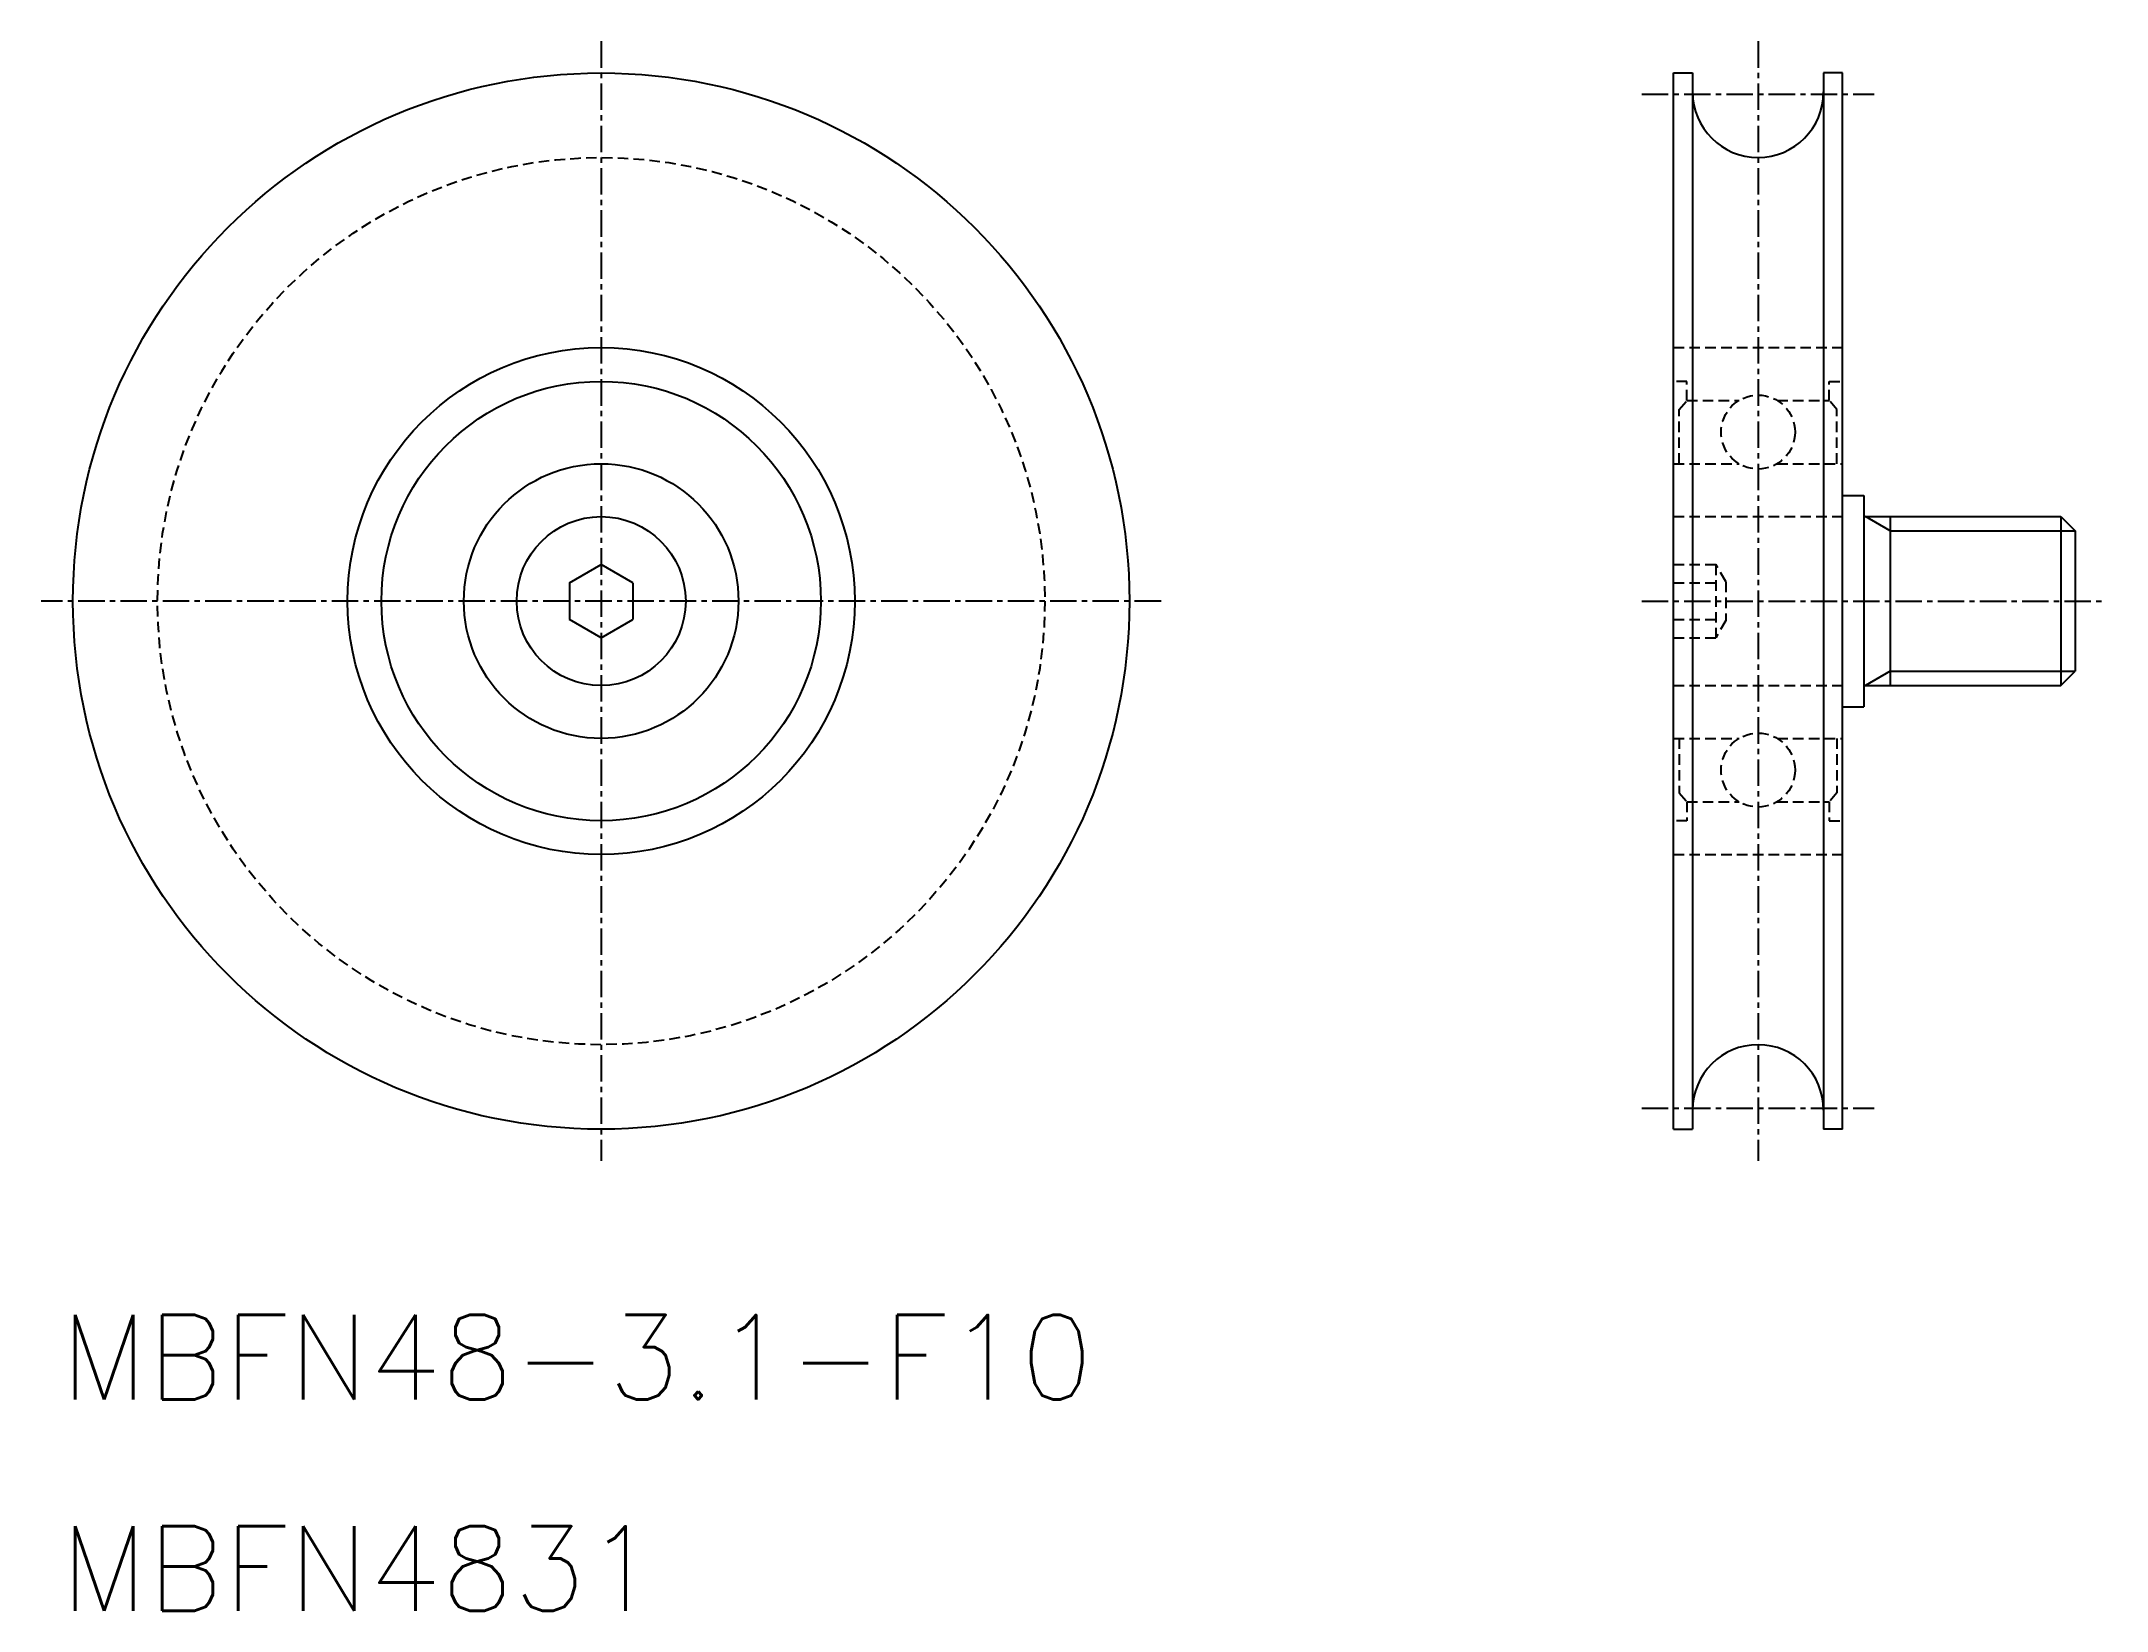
# Model space of a CAD drawing. Extents: x 9.1 to 106.8, y 10 to 84.3.
import ezdxf

# ---------------------------------------------------------------- set-up
doc = ezdxf.new("R2010")
doc.units = 0
doc.linetypes.add('CENTER', pattern=[2, 1.25, -0.25, 0.25, -0.25])
doc.linetypes.add('DASHED', pattern=[0.75, 0.5, -0.25])
doc.layers.get('0').update_dxf_attribs({"linetype": 'CONTINUOUS'})
doc.layers.add('CENTER', color=1, linetype='CENTER')
doc.styles.add('MISUMI', font='txt.shx')

msp = doc.modelspace()

# ---------------------------------------------------------------- linework, layer by layer
at = {"color": 7, "linetype": 'CONTINUOUS'}
for p, q in [((86.343, 32.794), (86.343, 82.794)), ((86.343, 82.794), (87.243, 82.794)), ((87.243, 82.794), (87.243, 32.794)), ((93.443, 82.794), (93.443, 32.794)), ((94.343, 82.794), (93.443, 82.794)), ((94.343, 32.794), (94.343, 82.794)), ((94.343, 62.794), (95.343, 62.794)), ((95.343, 62.794), (95.343, 52.794)), ((95.343, 61.794), (104.666, 61.794)), ((96.593, 61.794), (96.593, 53.794)), ((104.666, 61.794), (105.343, 61.117)), ((104.666, 61.794), (104.666, 53.794)), ((105.343, 61.117), (105.343, 54.47)), ((34.084, 58.661), (35.584, 59.527)), ((34.084, 58.661), (34.084, 56.928)), ((37.084, 58.661), (35.584, 59.527)), ((37.084, 58.661), (37.084, 56.928)), ((35.584, 56.062), (34.084, 56.928)), ((35.584, 56.062), (37.084, 56.928)), ((95.343, 53.794), (104.666, 53.794)), ((104.666, 53.794), (105.343, 54.47)), ((94.343, 52.794), (95.343, 52.794)), ((86.343, 32.794), (87.243, 32.794)), ((94.343, 32.794), (93.443, 32.794))]:
    msp.add_line(p, q, dxfattribs=at)
at = {"color": 3, "linetype": 'DASHED'}
for p, q in [((86.343, 69.794), (94.343, 69.794)), ((86.973, 68.194), (86.343, 68.194)), ((86.973, 67.294), (86.973, 68.194)), ((93.713, 67.294), (93.713, 68.194)), ((93.713, 68.194), (94.343, 68.194)), ((86.613, 66.865), (86.973, 67.294)), ((86.613, 64.294), (86.613, 66.865)), ((86.973, 67.294), (89.441, 67.294)), ((91.244, 67.294), (93.713, 67.294)), ((94.073, 66.865), (93.713, 67.294)), ((94.073, 64.294), (94.073, 66.865)), ((86.343, 64.294), (89.441, 64.294)), ((91.244, 64.294), (94.343, 64.294)), ((86.343, 61.794), (94.343, 61.794)), ((86.343, 59.527), (88.343, 59.527)), ((86.343, 58.661), (88.343, 58.661)), ((88.343, 59.527), (88.343, 56.062)), ((88.812, 58.714), (88.343, 59.527)), ((88.812, 58.714), (88.812, 56.875)), ((86.343, 56.928), (88.343, 56.928)), ((88.812, 56.875), (88.343, 56.062)), ((86.343, 56.062), (88.343, 56.062)), ((86.343, 53.794), (94.343, 53.794)), ((86.343, 51.294), (89.441, 51.294)), ((86.343, 51.294), (89.441, 51.294)), ((86.613, 51.294), (86.613, 48.723)), ((91.244, 51.294), (94.343, 51.294)), ((91.244, 51.294), (94.343, 51.294)), ((94.073, 51.294), (94.073, 48.723)), ((86.613, 48.723), (86.973, 48.294)), ((86.973, 48.294), (86.973, 47.394)), ((86.973, 48.294), (89.441, 48.294)), ((91.244, 48.294), (93.713, 48.294)), ((94.073, 48.723), (93.713, 48.294)), ((93.713, 48.294), (93.713, 47.394)), ((86.973, 47.394), (86.343, 47.394)), ((93.713, 47.394), (94.343, 47.394)), ((86.343, 45.794), (94.343, 45.794))]:
    msp.add_line(p, q, dxfattribs=at)
at = {"color": 3, "linetype": 'CONTINUOUS'}
for p, q in [((96.593, 61.117), (95.421, 61.794)), ((96.593, 61.117), (105.343, 61.117)), ((96.593, 54.47), (95.421, 53.794)), ((96.593, 54.47), (105.343, 54.47))]:
    msp.add_line(p, q, dxfattribs=at)
at = {"color": 7, "linetype": 'CONTINUOUS'}
for radius in [25, 12, 10.4, 6.5, 4]:
    msp.add_circle((35.584, 57.794), radius, dxfattribs=at)
at = {"color": 3, "linetype": 'DASHED'}
for centre, radius in [((35.584, 57.794), 21), ((90.343, 65.794), 1.75), ((90.343, 49.794), 1.75)]:
    msp.add_circle(centre, radius, dxfattribs=at)
at = {"color": 7, "linetype": 'CONTINUOUS'}
for centre, start, end in [((90.343, 81.894), 180, 0), ((90.343, 33.694), 0, 180)]:
    msp.add_arc(centre, 3.1, start, end, dxfattribs=at)
at = {"layer": 'CENTER', "color": 1, "linetype": 'CENTER'}
for p, q in [((35.584, 84.294), (35.584, 31.294)), ((90.343, 84.294), (90.343, 31.294)), ((84.843, 81.794), (95.843, 81.794)), ((62.084, 57.794), (9.084, 57.794)), ((84.843, 57.794), (106.843, 57.794)), ((84.843, 33.794), (95.843, 33.794))]:
    msp.add_line(p, q, dxfattribs=at)

# ---------------------------------------------------------------- texts
at = {"color": 7, "linetype": 'CONTINUOUS', "style": 'MISUMI'}
for s, p in [('MBFN48-3.1-F10', (10, 20)), ('MBFN4831', (10, 10))]:
    msp.add_text(s, height=4, dxfattribs=at).set_placement(p)

doc.saveas('drawing.dxf')
